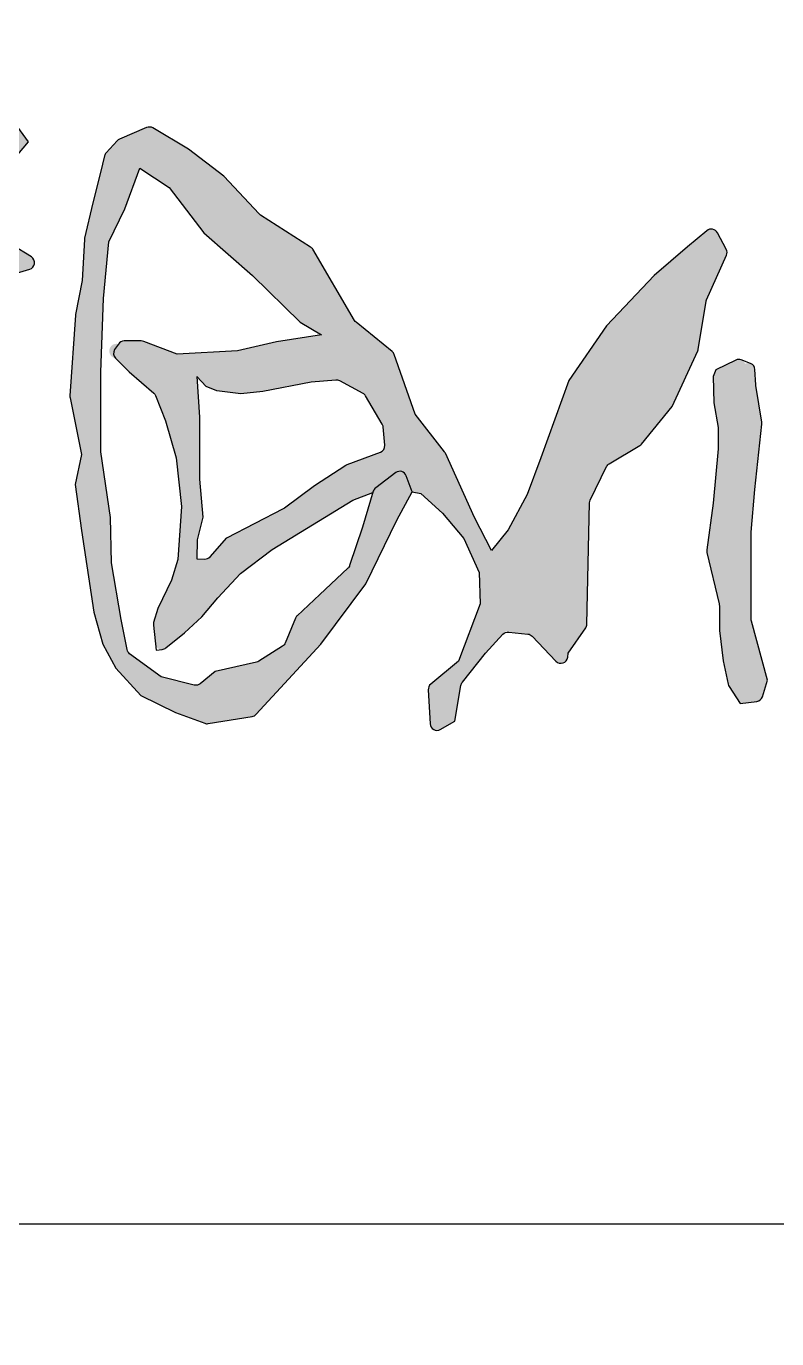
# Model space of a CAD drawing. Extents: x 3757684 to 3906284, y -130571 to 413559.
# Drawn here: x 3871835 to 3872784, y 303656 to 305316 of the extents above; entities that cross this region are included whole.
import ezdxf

# ---------------------------------------------------------------- set-up
doc = ezdxf.new("R2010")
doc.units = 0
doc.header["$LTSCALE"] = 1000
doc.header["$MEASUREMENT"] = 0
doc.layers.get('0').update_dxf_attribs({"color": 4, "linetype": 'CONTINUOUS'})
doc.layers.add('PUB_TITLE', color=4, linetype='CONTINUOUS')

# ---------------------------------------------------------------- blocks, each defined once
blk = doc.blocks.new('ghsad123')
h = blk.add_hatch(color=256)
h.dxf.hatch_style = 1
h.paths.add_polyline_path([(-1494729.3, 104766.37, 0.06881), (-1494729.32, 104767.2), (-1494732.05, 104783.53), (-1494732.36, 104790.35, 0.542845), (-1494736.7, 104792.9, 0.438376), (-1494740.8, 104794.53), (-1494749.6, 104790.31), (-1494750.74, 104787.28), (-1494750.49, 104775.81), (-1494748.49, 104764.59), (-1494748.49, 104755.61), (-1494750.8, 104731.7), (-1494753.52, 104711.12, 0.091442), (-1494753.47, 104710.04), (-1494748.01, 104687.05), (-1494748.01, 104676.07, 0.0293), (-1494747.99, 104675.72), (-1494746.41, 104662.34), (-1494744.13, 104652.1, 0.089688), (-1494743.72, 104651.12), (-1494738.83, 104643.6), (-1494731.57, 104644.54, 0.294568), (-1494729.09, 104646.64), (-1494726.86, 104653.96), (-1494734.04, 104680.28), (-1494734.04, 104691.04), (-1494734.04, 104718.95), (-1494732.45, 104737.68)])
h.paths.add_polyline_path([(-1494629.65, 104859.98, -0.414214), (-1494632.65, 104862.98), (-1494632.65, 104886.68, 0.057707), (-1494632.73, 104887.37), (-1494639.31, 104915.41), (-1494640.44, 104935.74, 0.286254), (-1494642.27, 104938.33), (-1494648.47, 104940.96, 0.414214), (-1494652.4, 104939.36), (-1494656.2, 104930.4, 0.131851), (-1494656.41, 104928.86), (-1494653.7, 104907.2), (-1494650, 104879.25), (-1494647.94, 104860.76), (-1494649.59, 104855.42), (-1494663.17, 104851.31), (-1494704.71, 104842.27), (-1494714.65, 104834.83), (-1494718.73, 104832.79), (-1494717.02, 104829.36), (-1494706.88, 104825.44), (-1494699.93, 104832.38), (-1494691.34, 104836.87), (-1494663.13, 104841.77), (-1494634.93, 104839.73), (-1494643.1, 104826.66), (-1494648.01, 104816.86), (-1494660.28, 104800.52), (-1494677.85, 104793.17), (-1494697.07, 104788.27), (-1494707.69, 104780.1), (-1494699.93, 104774.79), (-1494678.26, 104775.61), (-1494663.13, 104785.41), (-1494648.83, 104790.31), (-1494635.74, 104786.22), (-1494635.74, 104772.75), (-1494651.69, 104762.53), (-1494666.41, 104737.49), (-1494678.68, 104729.73), (-1494687.68, 104719.52), (-1494705.53, 104700.09, 0.129792), (-1494706.25, 104698.73), (-1494710.2, 104681.63, 0.234689), (-1494709.58, 104679.04, 0.595977), (-1494704.77, 104676.86), (-1494668.14, 104694.97, 0.16336), (-1494666.78, 104696.32), (-1494662.74, 104704.4), (-1494653.34, 104717.47), (-1494629.89, 104724.68, -0.511276), (-1494626.01, 104721.75), (-1494627.43, 104655.54), (-1494628.74, 104592.19), (-1494630.69, 104462.02), (-1494637.59, 104367.79, 0.493524), (-1494634.04, 104364.63), (-1494623.26, 104366.7, 0.353015), (-1494620.83, 104369.57), (-1494619.58, 104422.67), (-1494616.31, 104538.49), (-1494613.7, 104618.17), (-1494613.7, 104629.19, -0.308605), (-1494611.79, 104631.98), (-1494581.19, 104643.97, 0.146896), (-1494579.84, 104645.04), (-1494556.79, 104677.74), (-1494527.37, 104714.97), (-1494512.99, 104739.79), (-1494488.15, 104763.3), (-1494472.46, 104792.04), (-1494457.07, 104812.54, 0.082871), (-1494456.62, 104813.42), (-1494450.5, 104832.3, 0.414214), (-1494452.43, 104836.07), (-1494462.38, 104839.3, 0.200028), (-1494464.68, 104839.11), (-1494488.8, 104826.66), (-1494508.41, 104818.17), (-1494552.87, 104795.31), (-1494570.51, 104788.78), (-1494592.09, 104773.75), (-1494605.91, 104759.34, -0.269021), (-1494608.81, 104758.5), (-1494618.15, 104760.83, -0.316222), (-1494620.4, 104763.44), (-1494622.1, 104780.22), (-1494617.22, 104798.72), (-1494611.36, 104811.6, 0.534459), (-1494613.99, 104815.84), (-1494622.1, 104816.12, -0.341733), (-1494624.92, 104818.46), (-1494627.36, 104829.42, -0.280142), (-1494626.36, 104832.37), (-1494620.11, 104837.61, 0.070355), (-1494619.55, 104838.23), (-1494611.59, 104850.06, 0.440975), (-1494612.64, 104854.37), (-1494622.2, 104859.61, 0.126117), (-1494623.64, 104859.98)])
h.paths.add_polyline_path([(-1494579.65, 104758.83), (-1494553.18, 104775.36), (-1494520.76, 104796.52), (-1494500.25, 104803.79), (-1494483.92, 104805.99, -0.699558), (-1494481.29, 104801), (-1494494.96, 104785.94), (-1494532.67, 104736.35), (-1494551.86, 104716.52), (-1494569.06, 104693.38), (-1494588.91, 104662.97), (-1494601.48, 104651.74), (-1494608.99, 104648.2, -0.509809), (-1494613.25, 104650.55), (-1494614.06, 104657.02), (-1494614.71, 104674.21), (-1494612.07, 104730.4), (-1494606.78, 104738.34), (-1494589.57, 104752.22)], flags=16)
h = blk.add_hatch(color=256)
h.dxf.hatch_style = 1
h.paths.add_polyline_path([(-1495070.48, 104892.13), (-1495063.27, 104882.22, 0.486807), (-1495058.55, 104882.05), (-1495051.55, 104890.35), (-1495063.97, 104907.49), (-1495096.09, 104923.24, 0.077559), (-1495096.97, 104923.52), (-1495132.59, 104928.77), (-1495156.42, 104930.32, 0.449448), (-1495159.61, 104927.17), (-1495158.99, 104915.64, 0.474685), (-1495152.74, 104911.07), (-1495145.53, 104910.71, 0.431401), (-1495140.28, 104915.75, -0.465934), (-1495136.79, 104918.73), (-1495122.53, 104916.36), (-1495089.41, 104907.49)])
h = blk.add_hatch(color=256)
h.dxf.hatch_style = 1
h.paths.add_polyline_path([(-1494848.19, 104710.9), (-1494855.59, 104725.43), (-1494868.39, 104753.59, 0.058815), (-1494868.75, 104754.2), (-1494881.69, 104770.82), (-1494890.81, 104796.93, 0.138789), (-1494891.75, 104798.27), (-1494908.01, 104811.51), (-1494926.6, 104843.2, 0.119037), (-1494927.58, 104844.21), (-1494949.98, 104858.46), (-1494965.65, 104875.36), (-1494981.31, 104887.26), (-1494996.92, 104896.5, 0.239084), (-1494999.63, 104896.67), (-1495011.54, 104891.58, 0.105516), (-1495012.57, 104890.85), (-1495017.45, 104885.57, 0.127735), (-1495018.16, 104884.24), (-1495019.93, 104876.96), (-1495023.34, 104863.58), (-1495026.93, 104848.02, 0.043397), (-1495027, 104847.5), (-1495027.97, 104829.51), (-1495030.85, 104814.6, 0.030574), (-1495030.9, 104814.24), (-1495033.35, 104778.79, 0.06671), (-1495033.29, 104777.99), (-1495028.31, 104753.1), (-1495031.03, 104739.87), (-1495028.31, 104719.63), (-1495022.84, 104683.72), (-1495018.95, 104669.72), (-1495013.11, 104659.21), (-1495002.2, 104647.15), (-1494987.01, 104639.75), (-1494974.13, 104634.97, 0.130022), (-1494972.6, 104634.82), (-1494953.25, 104637.98, 0.167714), (-1494951.53, 104638.91), (-1494923.14, 104669.72), (-1494903.28, 104696.18), (-1494889.65, 104724.19), (-1494883.03, 104736.65), (-1494885.55, 104743.69, 0.506507), (-1494890.18, 104745.07), (-1494898.99, 104738.4, 0.206822), (-1494900.17, 104736.33), (-1494900.23, 104736.31), (-1494904.84, 104721.08), (-1494910.68, 104703.57), (-1494923.53, 104691.51), (-1494933.55, 104682.23, 0.109985), (-1494934.3, 104681.16), (-1494939.11, 104669.33), (-1494950.8, 104661.93), (-1494969.49, 104657.65), (-1494977.28, 104651.43), (-1494993.25, 104655.32), (-1495008.04, 104666.21), (-1495010.77, 104680.61), (-1495015.06, 104705.52), (-1495015.45, 104725.36), (-1495019.73, 104754.16), (-1495019.73, 104774.39), (-1495019.73, 104789.18), (-1495018.58, 104821.64), (-1495016.24, 104846.55), (-1495009.23, 104860.95), (-1495002.61, 104878.85), (-1494989.76, 104870.29), (-1494974.57, 104850.44), (-1494953.14, 104831.76), (-1494932.12, 104811.14), (-1494922.76, 104805.65), (-1494942.62, 104802.53), (-1494959.75, 104798.64), (-1494986.24, 104797.09), (-1495000.91, 104802.72, 0.091975), (-1495001.99, 104802.92), (-1495009.56, 104802.92, 0.250607), (-1495012.06, 104801.59, 1.061442), (-1495013.32, 104795.35), (-1495007.27, 104789.3), (-1494995.98, 104779.58), (-1494991.3, 104767.9), (-1494986.63, 104751.56), (-1494984.25, 104730.19), (-1494985.96, 104706.94), (-1494988.65, 104697.9), (-1494994.75, 104685.46), (-1494996.55, 104679.18, 0.096599), (-1494996.65, 104678.04), (-1494995.67, 104668.89, 0.457916), (-1494991.2, 104668.09), (-1494983.03, 104674.71), (-1494975.45, 104681.79), (-1494968.37, 104690.09), (-1494958.35, 104700.83), (-1494944.42, 104711.33), (-1494924.15, 104723.78), (-1494909, 104733.05), (-1494900.23, 104736.31), (-1494899.77, 104737.81), (-1494890.18, 104745.07, -0.506507), (-1494885.55, 104743.69), (-1494883.03, 104736.65), (-1494879.14, 104735.87), (-1494869.68, 104727.21), (-1494860.21, 104716.18), (-1494853.51, 104701.21), (-1494853.12, 104687.42), (-1494862.58, 104662.22), (-1494874.81, 104652.15, 0.238826), (-1494875.9, 104649.67), (-1494875.07, 104634.7, 0.553472), (-1494870.62, 104632.24), (-1494864.16, 104635.83), (-1494861.4, 104652.37), (-1494850.75, 104665.76), (-1494842.08, 104675.22), (-1494831.05, 104674.03), (-1494819.81, 104662.25, 0.807186), (-1494814.81, 104665.31), (-1494806.73, 104676.83, 0.148439), (-1494806.19, 104678.49), (-1494805.02, 104732.41), (-1494797.14, 104748.56), (-1494783.01, 104756.95, 0.088001), (-1494782.21, 104757.64), (-1494768.75, 104774.16), (-1494757.49, 104798.61, 0.067433), (-1494757.26, 104799.38), (-1494753.77, 104820.64), (-1494744.91, 104840.57, 0.231156), (-1494745, 104843.2), (-1494748.89, 104850.49, 0.474314), (-1494753.45, 104851.38), (-1494762.05, 104844.27), (-1494776.64, 104831.67), (-1494797.53, 104809.61), (-1494814.09, 104785.58), (-1494826.5, 104751.54), (-1494832.41, 104735.53), (-1494840.79, 104720.01)])
h.paths.add_polyline_path([(-1494896.95, 104754.04), (-1494911.59, 104748.6, 0.055093), (-1494912.18, 104748.31), (-1494925.82, 104739.46), (-1494939.27, 104729.45), (-1494964.43, 104716.51), (-1494972.72, 104707.09), (-1494977.62, 104707.24), (-1494977.38, 104715.53), (-1494974.93, 104725.54), (-1494976.4, 104742.14), (-1494976.4, 104758.5), (-1494976.4, 104769.48), (-1494977.62, 104787.3), (-1494973.47, 104782.9), (-1494968.82, 104780.95), (-1494958.32, 104779.73), (-1494948.55, 104780.71), (-1494927.29, 104784.86), (-1494915.57, 104785.84), (-1494903.84, 104779.49), (-1494895.78, 104765.82), (-1494895, 104757.12, -0.338095)], flags=16)
h = blk.add_hatch(color=256)
h.dxf.hatch_style = 1
h.paths.add_polyline_path([(-1495239.11, 104800.5), (-1495288.65, 104790.37), (-1495331.46, 104789.18, 0.028557), (-1495331.8, 104789.15), (-1495344.16, 104787.38), (-1495368.64, 104792.45), (-1495371.82, 104793.59, 0.170921), (-1495373.81, 104793.6), (-1495380.98, 104791.11, 0.612692), (-1495381.71, 104785.81), (-1495367.46, 104775.89, 0.124008), (-1495366.09, 104775.37), (-1495351.33, 104773.67), (-1495331.63, 104773.67), (-1495304.17, 104776.65), (-1495284.47, 104780.23), (-1495254.63, 104785), (-1495242.09, 104787.98), (-1495208.07, 104792.16), (-1495162.71, 104802.89), (-1495135.84, 104813.62), (-1495073.17, 104827.94), (-1495051.02, 104834.4, 0.650397), (-1495050.28, 104839.83), (-1495058.89, 104845.13, 0.214296), (-1495061.33, 104845.44), (-1495091.67, 104836.29), (-1495122.54, 104830.36, 0.029905), (-1495122.88, 104830.27), (-1495154.5, 104820.16)])
for points in [[(-1495152.1, 104911.04), (-1495145.53, 104910.71, 0.428929), (-1495140.28, 104915.7), (-1495140.28, 104915.77, -0.463415), (-1495136.79, 104918.73), (-1495122.53, 104916.36), (-1495089.41, 104907.49), (-1495070.78, 104892.37, -0.065017), (-1495070.25, 104891.81), (-1495063.27, 104882.22, 0.486807), (-1495058.55, 104882.05), (-1495051.55, 104890.35), (-1495063.97, 104907.49), (-1495096.09, 104923.24, 0.077559), (-1495096.97, 104923.52), (-1495132.59, 104928.77), (-1495156.42, 104930.32, 0.449448), (-1495159.61, 104927.17), (-1495158.99, 104915.64, 0.420924), (-1495153.62, 104910.92), (-1495152.1, 104911.04)], [(-1494883.03, 104736.65), (-1494879.14, 104735.87), (-1494869.68, 104727.21), (-1494860.21, 104716.18), (-1494853.51, 104701.21), (-1494853.12, 104687.42), (-1494862.58, 104662.22), (-1494874.81, 104652.15, 0.238826), (-1494875.9, 104649.67), (-1494875.07, 104634.7, 0.553472), (-1494870.62, 104632.24), (-1494864.16, 104635.83), (-1494861.53, 104651.6, -0.12728), (-1494860.92, 104652.98), (-1494850.75, 104665.76), (-1494843.1, 104674.1, -0.238095), (-1494840.57, 104675.05), (-1494832.14, 104674.15, -0.177524), (-1494830.29, 104673.24), (-1494819.81, 104662.25, 0.642687), (-1494814.65, 104664.03), (-1494814.49, 104665.76), (-1494806.73, 104676.83, 0.148439), (-1494806.19, 104678.49), (-1494805.04, 104731.75, -0.108554), (-1494804.73, 104733.01), (-1494797.53, 104747.75, -0.14617), (-1494796.37, 104749.02), (-1494783.01, 104756.95, 0.088001), (-1494782.21, 104757.64), (-1494768.75, 104774.16), (-1494757.49, 104798.61, 0.067433), (-1494757.26, 104799.38), (-1494753.84, 104820.26, -0.064112), (-1494753.62, 104820.99), (-1494744.91, 104840.57, 0.231156), (-1494745, 104843.2), (-1494748.89, 104850.49, 0.474314), (-1494753.45, 104851.38), (-1494762.05, 104844.27), (-1494776.64, 104831.67), (-1494797.53, 104809.61), (-1494814.09, 104785.58), (-1494826.5, 104751.54), (-1494832.41, 104735.53), (-1494840.79, 104720.01), (-1494848.19, 104710.9), (-1494855.59, 104725.43), (-1494868.39, 104753.59, 0.058815), (-1494868.75, 104754.2), (-1494881.69, 104770.82), (-1494890.81, 104796.93, 0.138789), (-1494891.75, 104798.27), (-1494907.59, 104811.17, -0.089476), (-1494908.28, 104811.98), (-1494926.6, 104843.2, 0.119037), (-1494927.58, 104844.21), (-1494949.65, 104858.25, -0.064338), (-1494950.25, 104858.74), (-1494965.65, 104875.36), (-1494981.31, 104887.26), (-1494996.92, 104896.5, 0.239084), (-1494999.63, 104896.67), (-1495011.54, 104891.58, 0.105516), (-1495012.57, 104890.85), (-1495017.45, 104885.57, 0.127735), (-1495018.16, 104884.24), (-1495019.93, 104876.96), (-1495023.34, 104863.58), (-1495026.93, 104848.02, 0.043397), (-1495027, 104847.5), (-1495027.97, 104829.51), (-1495030.85, 104814.6, 0.030574), (-1495030.9, 104814.24), (-1495033.35, 104778.79, 0.06671), (-1495033.29, 104777.99), (-1495028.31, 104753.1), (-1495031.03, 104739.87), (-1495028.31, 104719.63), (-1495022.84, 104683.72), (-1495018.95, 104669.72), (-1495013.11, 104659.21), (-1495002.2, 104647.15), (-1494987.01, 104639.75), (-1494974.13, 104634.97, 0.130022), (-1494972.6, 104634.82), (-1494953.25, 104637.98, 0.167714), (-1494951.53, 104638.91), (-1494923.14, 104669.72), (-1494903.28, 104696.18), (-1494889.65, 104724.19), (-1494883.03, 104736.65), (-1494885.55, 104743.69, 0.506507), (-1494890.18, 104745.07), (-1494898.99, 104738.4, 0.158547), (-1494900.05, 104736.88), (-1494904.84, 104721.08), (-1494910.44, 104704.29, -0.124353), (-1494911.23, 104703.05), (-1494923.53, 104691.51), (-1494933.55, 104682.23, 0.109985), (-1494934.3, 104681.16), (-1494938.75, 104670.22, -0.156423), (-1494939.92, 104668.81), (-1494950.36, 104662.21, -0.084941), (-1494951.3, 104661.82), (-1494969.49, 104657.65), (-1494976.13, 104652.35, -0.232442), (-1494978.71, 104651.78), (-1494993.25, 104655.32), (-1495007.09, 104665.51, -0.189515), (-1495008.26, 104667.37), (-1495010.77, 104680.61), (-1495015.06, 104705.52), (-1495015.45, 104725.36), (-1495019.73, 104754.16), (-1495019.73, 104774.39), (-1495019.73, 104789.18), (-1495018.58, 104821.64), (-1495016.24, 104846.55), (-1495009.23, 104860.95), (-1495002.61, 104878.85), (-1494989.76, 104870.29), (-1494974.57, 104850.44), (-1494953.14, 104831.76), (-1494932.12, 104811.14), (-1494922.76, 104805.65), (-1494942.62, 104802.53), (-1494959.75, 104798.64), (-1494986.24, 104797.09), (-1495000.91, 104802.72, 0.091975), (-1495001.99, 104802.92), (-1495009.56, 104802.92, 0.250607), (-1495012.06, 104801.59), (-1495013.69, 104799.14, 0.357832), (-1495013.32, 104795.35), (-1495007.27, 104789.3), (-1494996.53, 104780.05, -0.120329), (-1494995.7, 104778.9), (-1494991.3, 104767.9), (-1494986.63, 104751.56), (-1494984.25, 104730.19), (-1494985.96, 104706.94), (-1494988.65, 104697.9), (-1494994.75, 104685.46), (-1494996.55, 104679.18, 0.096599), (-1494996.65, 104678.04), (-1494995.49, 104667.15), (-1494992.77, 104667.44, 0.144713), (-1494991.2, 104668.09), (-1494983.03, 104674.71), (-1494975.45, 104681.79), (-1494968.41, 104690.04, -0.010914), (-1494968.32, 104690.14), (-1494958.35, 104700.83), (-1494944.42, 104711.33), (-1494924.15, 104723.78), (-1494909, 104733.05), (-1494900.23, 104736.31)], [(-1495073.17, 104827.94), (-1495051.02, 104834.4, 0.650397), (-1495050.28, 104839.83), (-1495058.89, 104845.13, 0.214296)], [(-1494750.74, 104787.28), (-1494750.49, 104775.81), (-1494748.54, 104764.85, -0.044033), (-1494748.49, 104764.32), (-1494748.49, 104755.61), (-1494750.8, 104731.7), (-1494753.52, 104711.12, 0.091442), (-1494753.47, 104710.04), (-1494748.09, 104687.4, -0.058368), (-1494748.01, 104686.7), (-1494748.01, 104676.07, 0.0293), (-1494747.99, 104675.72), (-1494746.41, 104662.34), (-1494744.13, 104652.1, 0.089688), (-1494743.72, 104651.12), (-1494738.83, 104643.6), (-1494731.57, 104644.54, 0.294568), (-1494729.09, 104646.64), (-1494726.86, 104653.96), (-1494733.94, 104679.89, -0.066709), (-1494734.04, 104680.68), (-1494734.04, 104691.04), (-1494734.04, 104718.95), (-1494732.45, 104737.68), (-1494729.3, 104766.37, 0.06881), (-1494729.32, 104767.2), (-1494732.02, 104783.35, -0.029971), (-1494732.05, 104783.71), (-1494732.36, 104790.35, 0.296906), (-1494734.27, 104793.01), (-1494738.41, 104794.62, 0.207324), (-1494740.8, 104794.53), (-1494749.6, 104790.31), (-1494750.74, 104787.28)], [(-1494977.62, 104787.3), (-1494976.4, 104769.48), (-1494976.4, 104758.5), (-1494976.4, 104742.14), (-1494974.93, 104725.54), (-1494977.38, 104715.53), (-1494977.62, 104707.24), (-1494974.13, 104707.13, 0.223081), (-1494971.79, 104708.15), (-1494964.43, 104716.51), (-1494939.49, 104729.33, 0.041309), (-1494939.07, 104729.6), (-1494925.82, 104739.46), (-1494912.18, 104748.31, -0.055093), (-1494911.59, 104748.6), (-1494896.95, 104754.04, 0.338095), (-1494895, 104757.12), (-1494895.72, 104765.14, 0.111548), (-1494896.12, 104766.4), (-1494903.42, 104778.77, 0.13622), (-1494904.57, 104779.88), (-1494914.78, 104785.41, 0.145868), (-1494916.46, 104785.76), (-1494927.29, 104784.86), (-1494948.55, 104780.71), (-1494958.32, 104779.73), (-1494968.82, 104780.95), (-1494973.47, 104782.9), (-1494977.62, 104787.3)]]:
    blk.add_lwpolyline(points, format="xyb")
blk = doc.blocks.new('A$C6CA8367D')
at = {"layer": 'PUB_TITLE'}
for p, q in [((190.08, 10622.47), (5800.05, 10622.12)), ((190.4, 10622.23), (5800.37, 10622.23)), ((190.68, 10621.86), (5800.68, 10622.2))]:
    blk.add_line(p, q, dxfattribs=at)
at = {"xscale": 1.44, "yscale": 1.44, "zscale": 1.44}
blk.add_blockref('ghsad123', (2157352.87, -139735.51, 27.82), dxfattribs=at)

msp = doc.modelspace()

# ---------------------------------------------------------------- block references
at = {"xscale": 2, "yscale": 2, "zscale": 2}
msp.add_blockref('A$C6CA8367D', (3862880.3, 282556.7, 0), dxfattribs=at)

doc.saveas('drawing.dxf')
